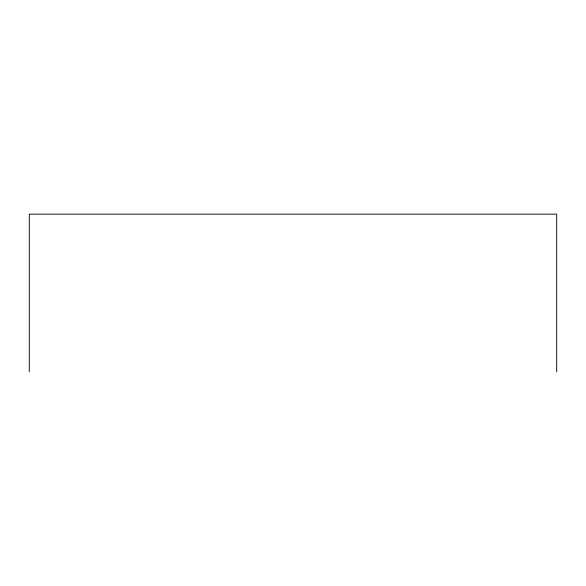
<?xml version="1.0" encoding="UTF-8"?>
<svg xmlns="http://www.w3.org/2000/svg" width="586" height="586" viewBox="0 0 586 586"><rect width="100%" height="100%" fill="white"/><g stroke="black" fill="none" stroke-linecap="round" stroke-linejoin="round"><path stroke-width="0.88" d="M556.7 371.854L556.7 214.146L29.3 214.146L29.3 371.854"/></g></svg>
